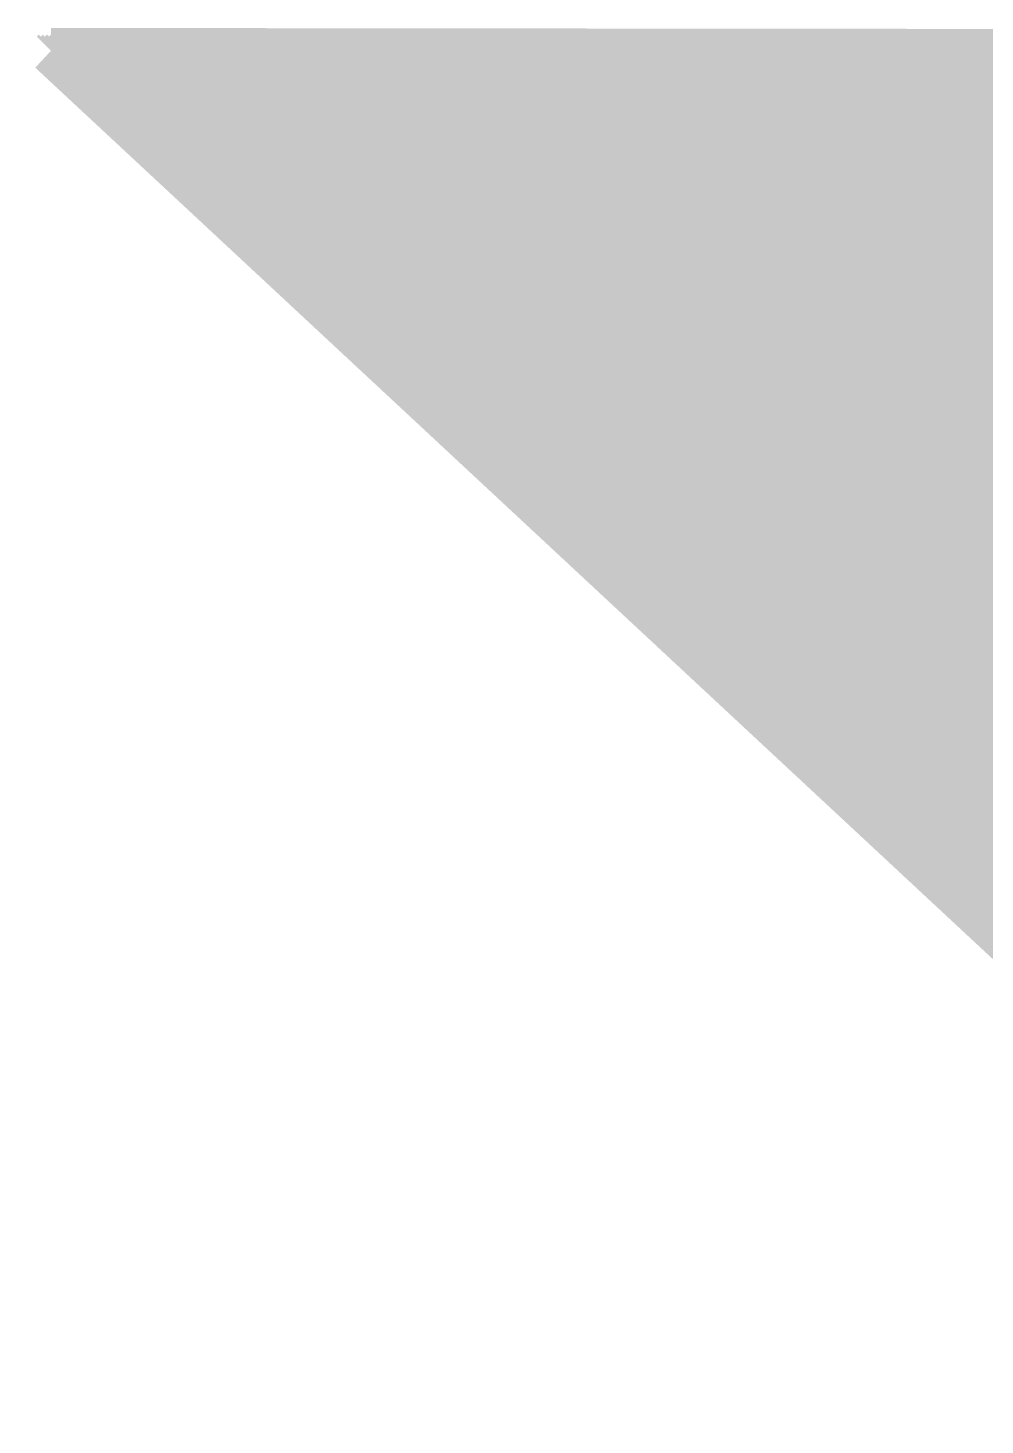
# Model space of a CAD drawing. Extents: x 35 to 236, y 10 to 166.
# Drawn here: x 110.037 to 111.097, y 114.946 to 116.494 of the extents above; entities that cross this region are included whole.
import ezdxf

# ---------------------------------------------------------------- set-up
doc = ezdxf.new("R2010")
doc.units = 0
doc.layers.add('BG_SILKSCREEN_TOP', color=254, linetype='CONTINUOUS')

msp = doc.modelspace()

# ---------------------------------------------------------------- linework, layer by layer
at = {"layer": 'BG_SILKSCREEN_TOP', "const_width": 0.0508}
for points in [[(110.0627, 116.4684), (112.463, 116.4659)], [(110.0627, 116.4684), (112.463, 116.4659)], [(111.9474, 114.7133), (110.0627, 116.4684)], [(111.9474, 114.7133), (110.0627, 116.4684)], [(110.0651, 116.4662), (110.0673, 116.4684)], [(110.0674, 116.464), (110.0718, 116.4684)], [(110.0697, 116.4619), (110.0763, 116.4684)], [(110.072, 116.4597), (110.0807, 116.4684)], [(110.0744, 116.4575), (110.0852, 116.4684)], [(110.0767, 116.4554), (110.0897, 116.4684)], [(110.079, 116.4532), (110.0942, 116.4684)], [(110.0813, 116.4511), (110.0987, 116.4684)], [(110.0837, 116.4489), (110.1032, 116.4684)], [(110.086, 116.4467), (110.1077, 116.4684)], [(110.0883, 116.4446), (110.1122, 116.4684)], [(110.0906, 116.4424), (110.1166, 116.4684)], [(110.093, 116.4402), (110.1211, 116.4684)], [(110.0953, 116.4381), (110.1256, 116.4684)], [(110.0976, 116.4359), (110.1301, 116.4684)], [(110.0999, 116.4337), (110.1346, 116.4684)], [(110.1023, 116.4316), (110.1391, 116.4684)], [(110.1046, 116.4294), (110.1435, 116.4684)], [(110.1069, 116.4272), (110.148, 116.4683)], [(110.1092, 116.4251), (110.1525, 116.4683)], [(110.1116, 116.4229), (110.157, 116.4683)], [(110.1139, 116.4207), (110.1615, 116.4683)], [(110.1162, 116.4186), (110.166, 116.4683)], [(110.1185, 116.4164), (110.1704, 116.4683)], [(110.1209, 116.4142), (110.1749, 116.4683)], [(110.1232, 116.4121), (110.1794, 116.4683)], [(110.1255, 116.4099), (110.1839, 116.4683)], [(110.1279, 116.4078), (110.1884, 116.4683)], [(110.1302, 116.4056), (110.1929, 116.4683)], [(110.1325, 116.4034), (110.1974, 116.4683)], [(110.1348, 116.4013), (110.2018, 116.4683)], [(110.1371, 116.3991), (110.2063, 116.4683)], [(110.1395, 116.3969), (110.2108, 116.4683)], [(110.1418, 116.3948), (110.2153, 116.4683)], [(110.1441, 116.3926), (110.2198, 116.4683)], [(110.1464, 116.3904), (110.2243, 116.4683)], [(110.1488, 116.3883), (110.2288, 116.4683)], [(110.1511, 116.3861), (110.2332, 116.4683)], [(110.1534, 116.3839), (110.2377, 116.4683)], [(110.1557, 116.3818), (110.2422, 116.4682)], [(110.1581, 116.3796), (110.2467, 116.4682)], [(110.1604, 116.3774), (110.2512, 116.4682)], [(110.1627, 116.3753), (110.2557, 116.4682)], [(110.165, 116.3731), (110.2602, 116.4682)], [(110.1674, 116.371), (110.2647, 116.4682)], [(110.1697, 116.3688), (110.2691, 116.4682)], [(110.172, 116.3666), (110.2736, 116.4682)], [(110.1743, 116.3645), (110.2781, 116.4682)], [(110.1767, 116.3623), (110.2826, 116.4682)], [(110.179, 116.3601), (110.2871, 116.4682)], [(110.1813, 116.358), (110.2916, 116.4682)], [(110.1836, 116.3558), (110.296, 116.4682)], [(110.186, 116.3536), (110.3005, 116.4682)], [(110.1883, 116.3515), (110.305, 116.4682)], [(110.1906, 116.3493), (110.3095, 116.4682)], [(110.1929, 116.3471), (110.314, 116.4682)], [(110.1953, 116.345), (110.3185, 116.4682)], [(110.1976, 116.3428), (110.3229, 116.4682)], [(110.1999, 116.3406), (110.3274, 116.4682)], [(110.2022, 116.3385), (110.3319, 116.4682)], [(110.2046, 116.3363), (110.3364, 116.4682)], [(110.2069, 116.3341), (110.3409, 116.4681)], [(110.2092, 116.332), (110.3454, 116.4681)], [(110.2115, 116.3298), (110.3499, 116.4681)], [(110.2139, 116.3277), (110.3543, 116.4681)], [(110.2162, 116.3255), (110.3588, 116.4681)], [(110.2185, 116.3233), (110.3633, 116.4681)], [(110.2208, 116.3211), (110.3678, 116.4681)], [(110.2232, 116.319), (110.3723, 116.4681)], [(110.2255, 116.3168), (110.3768, 116.4681)], [(110.2278, 116.3146), (110.3813, 116.4681)], [(110.2301, 116.3125), (110.3858, 116.4681)], [(110.2325, 116.3103), (110.3902, 116.4681)], [(110.2348, 116.3082), (110.3947, 116.4681)], [(110.2371, 116.306), (110.3992, 116.4681)], [(110.2394, 116.3038), (110.4037, 116.4681)], [(110.2418, 116.3017), (110.4082, 116.4681)], [(110.2441, 116.2995), (110.4127, 116.4681)], [(110.2464, 116.2973), (110.4172, 116.4681)], [(110.2487, 116.2952), (110.4216, 116.4681)], [(110.2511, 116.293), (110.4261, 116.4681)], [(110.2534, 116.2908), (110.4306, 116.4681)], [(110.2557, 116.2887), (110.4351, 116.468)], [(110.2581, 116.2865), (110.4396, 116.468)], [(110.2604, 116.2843), (110.4441, 116.468)], [(110.2627, 116.2822), (110.4486, 116.468)], [(110.265, 116.28), (110.453, 116.468)], [(110.2673, 116.2778), (110.4575, 116.468)], [(110.2697, 116.2757), (110.462, 116.468)], [(110.272, 116.2735), (110.4665, 116.468)], [(110.2743, 116.2713), (110.471, 116.468)], [(110.2766, 116.2692), (110.4754, 116.468)], [(110.279, 116.267), (110.4799, 116.468)], [(110.2813, 116.2649), (110.4844, 116.468)], [(110.2836, 116.2627), (110.4889, 116.468)], [(110.2859, 116.2605), (110.4934, 116.468)], [(110.2883, 116.2584), (110.4979, 116.468)], [(110.2906, 116.2562), (110.5024, 116.468)], [(110.2929, 116.254), (110.5068, 116.468)], [(110.2952, 116.2519), (110.5113, 116.468)], [(110.2976, 116.2497), (110.5158, 116.468)], [(110.2999, 116.2475), (110.5203, 116.468)], [(110.3022, 116.2454), (110.5248, 116.468)], [(110.3045, 116.2432), (110.5293, 116.468)], [(110.3069, 116.241), (110.5338, 116.4679)], [(110.3092, 116.2389), (110.5383, 116.4679)], [(110.3115, 116.2367), (110.5427, 116.4679)], [(110.3138, 116.2345), (110.5472, 116.4679)], [(110.3162, 116.2324), (110.5517, 116.4679)], [(110.3185, 116.2302), (110.5562, 116.4679)], [(110.3208, 116.2281), (110.5607, 116.4679)], [(110.3231, 116.2259), (110.5652, 116.4679)], [(110.3255, 116.2237), (110.5697, 116.4679)], [(110.3278, 116.2216), (110.5741, 116.4679)], [(110.3301, 116.2194), (110.5786, 116.4679)], [(110.3324, 116.2172), (110.5831, 116.4679)], [(110.3348, 116.2151), (110.5876, 116.4679)], [(110.3371, 116.2129), (110.5921, 116.4679)], [(110.3394, 116.2107), (110.5966, 116.4679)], [(110.3417, 116.2086), (110.6011, 116.4679)], [(110.3441, 116.2064), (110.6055, 116.4679)], [(110.3464, 116.2042), (110.61, 116.4679)], [(110.3487, 116.2021), (110.6145, 116.4679)], [(110.351, 116.1999), (110.619, 116.4679)], [(110.3534, 116.1977), (110.6235, 116.4679)], [(110.3557, 116.1956), (110.628, 116.4678)], [(110.358, 116.1934), (110.6324, 116.4678)], [(110.3603, 116.1912), (110.6369, 116.4678)], [(110.3626, 116.1891), (110.6414, 116.4678)], [(110.365, 116.1869), (110.6459, 116.4678)], [(110.3673, 116.1848), (110.6504, 116.4678)], [(110.3696, 116.1826), (110.6549, 116.4678)], [(110.372, 116.1804), (110.6594, 116.4678)], [(110.3743, 116.1782), (110.6638, 116.4678)], [(110.3766, 116.1761), (110.6683, 116.4678)], [(110.3789, 116.1739), (110.6728, 116.4678)], [(110.3813, 116.1717), (110.6773, 116.4678)], [(110.3836, 116.1696), (110.6818, 116.4678)], [(110.3859, 116.1674), (110.6863, 116.4678)], [(110.3882, 116.1653), (110.6908, 116.4678)], [(110.3906, 116.1631), (110.6952, 116.4678)], [(110.3929, 116.1609), (110.6997, 116.4678)], [(110.3952, 116.1588), (110.7042, 116.4678)], [(110.3975, 116.1566), (110.7087, 116.4678)], [(110.3999, 116.1544), (110.7132, 116.4678)], [(110.4022, 116.1523), (110.7177, 116.4678)], [(110.4045, 116.1501), (110.7222, 116.4677)], [(110.4068, 116.1479), (110.7266, 116.4677)], [(110.4092, 116.1458), (110.7311, 116.4677)], [(110.4115, 116.1436), (110.7356, 116.4677)], [(110.4138, 116.1414), (110.7401, 116.4677)], [(110.4161, 116.1393), (110.7446, 116.4677)], [(110.4185, 116.1371), (110.7491, 116.4677)], [(110.4208, 116.1349), (110.7536, 116.4677)], [(110.4231, 116.1328), (110.758, 116.4677)], [(110.4254, 116.1306), (110.7625, 116.4677)], [(110.4277, 116.1284), (110.767, 116.4677)], [(110.4301, 116.1263), (110.7715, 116.4677)], [(110.4324, 116.1241), (110.776, 116.4677)], [(110.4347, 116.122), (110.7805, 116.4677)], [(110.4371, 116.1198), (110.7849, 116.4677)], [(110.4394, 116.1176), (110.7894, 116.4677)], [(110.4417, 116.1155), (110.7939, 116.4677)], [(110.444, 116.1133), (110.7984, 116.4677)], [(110.4464, 116.1111), (110.8029, 116.4677)], [(110.4487, 116.109), (110.8074, 116.4677)], [(110.451, 116.1068), (110.8119, 116.4677)], [(110.4533, 116.1046), (110.8163, 116.4677)], [(110.4557, 116.1025), (110.8208, 116.4676)], [(110.458, 116.1003), (110.8253, 116.4676)], [(110.4603, 116.0981), (110.8298, 116.4676)], [(110.4626, 116.096), (110.8343, 116.4676)], [(110.465, 116.0938), (110.8388, 116.4676)], [(110.4673, 116.0916), (110.8433, 116.4676)], [(110.4696, 116.0895), (110.8477, 116.4676)], [(110.4719, 116.0873), (110.8522, 116.4676)], [(110.4743, 116.0852), (110.8567, 116.4676)], [(110.4766, 116.083), (110.8612, 116.4676)], [(110.4789, 116.0808), (110.8657, 116.4676)], [(110.4812, 116.0787), (110.8702, 116.4676)], [(110.4836, 116.0765), (110.8747, 116.4676)], [(110.4859, 116.0743), (110.8791, 116.4676)], [(110.4882, 116.0722), (110.8836, 116.4676)], [(110.4905, 116.07), (110.8881, 116.4676)], [(110.4928, 116.0678), (110.8926, 116.4676)], [(110.4952, 116.0657), (110.8971, 116.4676)], [(110.4975, 116.0635), (110.9016, 116.4676)], [(110.4998, 116.0613), (110.9061, 116.4676)], [(110.5021, 116.0592), (110.9105, 116.4676)], [(110.5045, 116.057), (110.915, 116.4675)], [(110.5068, 116.0548), (110.9195, 116.4675)], [(110.5091, 116.0527), (110.924, 116.4675)], [(110.5115, 116.0505), (110.9285, 116.4675)], [(110.5138, 116.0483), (110.933, 116.4675)], [(110.5161, 116.0462), (110.9375, 116.4675)], [(110.5184, 116.044), (110.9419, 116.4675)], [(110.5208, 116.0419), (110.9464, 116.4675)], [(110.5231, 116.0397), (110.9509, 116.4675)], [(110.5254, 116.0375), (110.9554, 116.4675)], [(110.5277, 116.0353), (110.9599, 116.4675)], [(110.5301, 116.0332), (110.9644, 116.4675)], [(110.5324, 116.031), (110.9688, 116.4675)], [(110.5347, 116.0288), (110.9733, 116.4675)], [(110.537, 116.0267), (110.9778, 116.4675)], [(110.5394, 116.0245), (110.9823, 116.4675)], [(110.5417, 116.0224), (110.9868, 116.4675)], [(110.544, 116.0202), (110.9913, 116.4675)], [(110.5463, 116.018), (110.9958, 116.4675)], [(110.5487, 116.0159), (111.0002, 116.4675)], [(110.551, 116.0137), (111.0047, 116.4675)], [(110.5533, 116.0115), (111.0092, 116.4675)], [(110.5556, 116.0094), (111.0137, 116.4674)], [(110.5579, 116.0072), (111.0182, 116.4674)], [(110.5603, 116.005), (111.0227, 116.4674)], [(110.5626, 116.0029), (111.0272, 116.4674)], [(110.5649, 116.0007), (111.0316, 116.4674)], [(110.5673, 115.9985), (111.0361, 116.4674)], [(110.5696, 115.9964), (111.0406, 116.4674)], [(110.5719, 115.9942), (111.0451, 116.4674)], [(110.5742, 115.992), (111.0496, 116.4674)], [(110.5766, 115.9899), (111.0541, 116.4674)], [(110.5789, 115.9877), (111.0586, 116.4674)], [(110.5812, 115.9855), (111.063, 116.4674)], [(110.5835, 115.9834), (111.0675, 116.4674)], [(110.5859, 115.9812), (111.072, 116.4674)], [(110.5882, 115.9791), (111.0765, 116.4674)], [(110.5905, 115.9769), (111.081, 116.4674)], [(110.5928, 115.9747), (111.0855, 116.4674)], [(110.5952, 115.9726), (111.09, 116.4674)], [(110.5975, 115.9704), (111.0944, 116.4674)], [(110.5998, 115.9682), (111.0989, 116.4674)], [(110.6021, 115.9661), (111.1034, 116.4674)], [(110.6045, 115.9639), (111.1079, 116.4673)], [(110.6068, 115.9617), (111.1124, 116.4673)], [(110.6091, 115.9596), (111.1169, 116.4673)], [(110.6114, 115.9574), (111.1213, 116.4673)], [(110.6138, 115.9552), (111.1258, 116.4673)], [(110.6161, 115.9531), (111.1303, 116.4673)], [(110.6184, 115.9509), (111.1348, 116.4673)], [(110.6207, 115.9487), (111.1393, 116.4673)], [(110.623, 115.9466), (111.1438, 116.4673)], [(110.6254, 115.9444), (111.1483, 116.4673)], [(110.6277, 115.9423), (111.1527, 116.4673)], [(110.63, 115.9401), (111.1572, 116.4673)], [(110.6323, 115.9379), (111.1617, 116.4673)], [(110.6347, 115.9358), (111.1662, 116.4673)], [(110.637, 115.9336), (111.1707, 116.4673)], [(110.6393, 115.9314), (111.1752, 116.4673)], [(110.6417, 115.9293), (111.1797, 116.4673)], [(110.644, 115.9271), (111.1841, 116.4672)], [(110.6463, 115.9249), (111.1886, 116.4672)], [(110.6486, 115.9227), (111.1931, 116.4672)], [(110.651, 115.9206), (111.1976, 116.4672)], [(110.6533, 115.9184), (111.2021, 116.4672)], [(110.6556, 115.9163), (111.2066, 116.4672)], [(110.6579, 115.9141), (111.2111, 116.4672)], [(110.6603, 115.9119), (111.2156, 116.4672)], [(110.6626, 115.9098), (111.22, 116.4672)], [(110.6649, 115.9076), (111.2245, 116.4672)], [(110.6672, 115.9054), (111.229, 116.4672)], [(110.6696, 115.9033), (111.2335, 116.4672)], [(110.6719, 115.9011), (111.238, 116.4672)], [(110.6742, 115.899), (111.2425, 116.4672)], [(110.6765, 115.8968), (111.2469, 116.4672)], [(110.6789, 115.8946), (111.2514, 116.4672)], [(110.6812, 115.8924), (111.2559, 116.4672)], [(110.6835, 115.8903), (111.2604, 116.4672)], [(110.6858, 115.8881), (111.2649, 116.4672)], [(110.6881, 115.8859), (111.2694, 116.4672)], [(110.6905, 115.8838), (111.2738, 116.4672)], [(110.6928, 115.8816), (111.2783, 116.4671)], [(110.6951, 115.8795), (111.2828, 116.4671)], [(110.6974, 115.8773), (111.2873, 116.4671)], [(110.6998, 115.8751), (111.2918, 116.4671)], [(110.7021, 115.873), (111.2963, 116.4671)], [(110.7044, 115.8708), (111.3008, 116.4671)], [(110.7068, 115.8686), (111.3052, 116.4671)], [(110.7091, 115.8665), (111.3097, 116.4671)], [(110.7114, 115.8643), (111.3142, 116.4671)], [(110.7137, 115.8621), (111.3187, 116.4671)], [(110.7161, 115.86), (111.3232, 116.4671)], [(110.7184, 115.8578), (111.3277, 116.4671)], [(110.7207, 115.8556), (111.3322, 116.4671)], [(110.723, 115.8535), (111.3366, 116.4671)], [(110.7254, 115.8513), (111.3411, 116.4671)], [(110.7277, 115.8491), (111.3456, 116.4671)], [(110.73, 115.847), (111.3501, 116.4671)], [(110.7323, 115.8448), (111.3546, 116.4671)], [(110.7347, 115.8426), (111.3591, 116.4671)], [(110.737, 115.8405), (111.3636, 116.4671)], [(110.7393, 115.8383), (111.3681, 116.4671)], [(110.7416, 115.8362), (111.3725, 116.467)], [(110.744, 115.834), (111.377, 116.467)], [(110.7463, 115.8318), (111.3815, 116.467)], [(110.7486, 115.8297), (111.386, 116.467)], [(110.7509, 115.8275), (111.3905, 116.467)], [(110.7532, 115.8253), (111.395, 116.467)], [(110.7556, 115.8232), (111.3995, 116.467)], [(110.7579, 115.821), (111.4039, 116.467)], [(110.7602, 115.8188), (111.4084, 116.467)], [(110.7625, 115.8167), (111.4129, 116.467)], [(110.7649, 115.8145), (111.4174, 116.467)], [(110.7672, 115.8123), (111.4219, 116.467)], [(110.7695, 115.8102), (111.4263, 116.467)], [(110.7718, 115.808), (111.4308, 116.467)], [(110.7742, 115.8058), (111.4353, 116.467)], [(110.7765, 115.8037), (111.4398, 116.467)], [(110.7788, 115.8015), (111.4443, 116.467)], [(110.7812, 115.7994), (111.4488, 116.467)], [(110.7835, 115.7972), (111.4533, 116.467)], [(110.7858, 115.795), (111.4577, 116.467)], [(110.7881, 115.7929), (111.4622, 116.467)], [(110.7905, 115.7907), (111.4667, 116.467)], [(110.7928, 115.7885), (111.4712, 116.4669)], [(110.7951, 115.7864), (111.4757, 116.4669)], [(110.7974, 115.7842), (111.4802, 116.4669)], [(110.7998, 115.782), (111.4847, 116.4669)], [(110.8021, 115.7798), (111.4892, 116.4669)], [(110.8044, 115.7777), (111.4936, 116.4669)], [(110.8067, 115.7755), (111.4981, 116.4669)], [(110.8091, 115.7734), (111.5026, 116.4669)], [(110.8114, 115.7712), (111.5071, 116.4669)], [(110.8137, 115.769), (111.5116, 116.4669)], [(110.816, 115.7669), (111.5161, 116.4669)], [(110.8184, 115.7647), (111.5206, 116.4669)], [(110.8207, 115.7625), (111.525, 116.4669)], [(110.823, 115.7604), (111.5295, 116.4669)], [(110.8253, 115.7582), (111.534, 116.4669)], [(110.8276, 115.756), (111.5385, 116.4669)], [(110.83, 115.7539), (111.543, 116.4669)], [(110.8323, 115.7517), (111.5475, 116.4669)], [(110.8346, 115.7495), (111.552, 116.4669)], [(110.8369, 115.7474), (111.5564, 116.4669)], [(110.8393, 115.7452), (111.5609, 116.4669)], [(110.8416, 115.743), (111.5654, 116.4668)], [(110.8439, 115.7409), (111.5699, 116.4668)], [(110.8463, 115.7387), (111.5744, 116.4668)], [(110.8486, 115.7366), (111.5789, 116.4668)], [(110.8509, 115.7344), (111.5833, 116.4668)], [(110.8532, 115.7322), (111.5878, 116.4668)], [(110.8556, 115.7301), (111.5923, 116.4668)], [(110.8579, 115.7279), (111.5968, 116.4668)], [(110.8602, 115.7257), (111.6013, 116.4668)], [(110.8625, 115.7236), (111.6058, 116.4668)], [(110.8649, 115.7214), (111.6102, 116.4668)], [(110.8672, 115.7192), (111.6147, 116.4668)], [(110.8695, 115.7171), (111.6192, 116.4668)], [(110.8718, 115.7149), (111.6237, 116.4668)], [(110.8742, 115.7127), (111.6282, 116.4668)], [(110.8765, 115.7106), (111.6327, 116.4668)], [(110.8788, 115.7084), (111.6372, 116.4668)], [(110.8811, 115.7062), (111.6417, 116.4668)], [(110.8835, 115.7041), (111.6461, 116.4668)], [(110.8858, 115.7019), (111.6506, 116.4668)], [(110.8881, 115.6997), (111.6551, 116.4668)], [(110.8904, 115.6976), (111.6596, 116.4668)], [(110.8927, 115.6954), (111.6641, 116.4667)], [(110.8951, 115.6933), (111.6686, 116.4667)], [(110.8974, 115.6911), (111.6731, 116.4667)], [(110.8997, 115.6889), (111.6775, 116.4667)], [(110.902, 115.6868), (111.682, 116.4667)], [(110.9044, 115.6846), (111.6865, 116.4667)], [(110.9067, 115.6824), (111.691, 116.4667)], [(110.909, 115.6803), (111.6955, 116.4667)], [(110.9113, 115.6781), (111.7, 116.4667)], [(110.9137, 115.6759), (111.7045, 116.4667)], [(110.916, 115.6738), (111.709, 116.4667)], [(110.9183, 115.6716), (111.7134, 116.4667)], [(110.9207, 115.6694), (111.7179, 116.4667)], [(110.923, 115.6673), (111.7224, 116.4667)], [(110.9253, 115.6651), (111.7269, 116.4667)], [(110.9276, 115.6629), (111.7314, 116.4667)], [(110.93, 115.6608), (111.7358, 116.4667)], [(110.9323, 115.6586), (111.7403, 116.4667)], [(110.9346, 115.6565), (111.7448, 116.4667)], [(110.9369, 115.6543), (111.7493, 116.4667)], [(110.9393, 115.6521), (111.7538, 116.4667)], [(110.9416, 115.65), (111.7583, 116.4666)], [(110.9439, 115.6478), (111.7628, 116.4666)], [(110.9462, 115.6456), (111.7672, 116.4666)], [(110.9486, 115.6435), (111.7717, 116.4666)], [(110.9509, 115.6413), (111.7762, 116.4666)], [(110.9532, 115.6391), (111.7807, 116.4666)], [(110.9555, 115.6369), (111.7852, 116.4666)], [(110.9578, 115.6348), (111.7897, 116.4666)], [(110.9602, 115.6326), (111.7942, 116.4666)], [(110.9625, 115.6305), (111.7986, 116.4666)], [(110.9648, 115.6283), (111.8031, 116.4666)], [(110.9671, 115.6261), (111.8076, 116.4666)], [(110.9695, 115.624), (111.8121, 116.4666)], [(110.9718, 115.6218), (111.8166, 116.4666)], [(110.9741, 115.6196), (111.8211, 116.4666)], [(110.9765, 115.6175), (111.8256, 116.4666)], [(110.9788, 115.6153), (111.83, 116.4666)], [(110.9811, 115.6131), (111.8345, 116.4666)], [(110.9834, 115.611), (111.839, 116.4666)], [(110.9858, 115.6088), (111.8435, 116.4666)], [(110.9881, 115.6066), (111.848, 116.4666)], [(110.9904, 115.6045), (111.8525, 116.4665)], [(110.9927, 115.6023), (111.857, 116.4665)], [(110.9951, 115.6001), (111.8615, 116.4665)], [(110.9974, 115.598), (111.8659, 116.4665)], [(110.9997, 115.5958), (111.8704, 116.4665)], [(111.002, 115.5937), (111.8749, 116.4665)], [(111.0044, 115.5915), (111.8794, 116.4665)], [(111.0067, 115.5893), (111.8839, 116.4665)], [(111.009, 115.5872), (111.8884, 116.4665)], [(111.0113, 115.585), (111.8928, 116.4665)], [(111.0137, 115.5828), (111.8973, 116.4665)], [(111.016, 115.5807), (111.9018, 116.4665)], [(111.0183, 115.5785), (111.9063, 116.4665)], [(111.0206, 115.5763), (111.9108, 116.4665)], [(111.0229, 115.5742), (111.9153, 116.4665)], [(111.0253, 115.572), (111.9197, 116.4665)], [(111.0276, 115.5698), (111.9242, 116.4665)], [(111.0299, 115.5677), (111.9287, 116.4665)], [(111.0322, 115.5655), (111.9332, 116.4665)], [(111.0346, 115.5633), (111.9377, 116.4665)], [(111.0369, 115.5612), (111.9422, 116.4665)], [(111.0392, 115.559), (111.9467, 116.4665)], [(111.0415, 115.5568), (111.9511, 116.4664)], [(111.0439, 115.5547), (111.9556, 116.4664)], [(111.0462, 115.5525), (111.9601, 116.4664)], [(111.0485, 115.5504), (111.9646, 116.4664)], [(111.0509, 115.5482), (111.9691, 116.4664)], [(111.0532, 115.546), (111.9736, 116.4664)], [(111.0555, 115.5439), (111.9781, 116.4664)], [(111.0578, 115.5417), (111.9826, 116.4664)], [(111.0602, 115.5395), (111.987, 116.4664)], [(111.0625, 115.5374), (111.9915, 116.4664)], [(111.0648, 115.5352), (111.996, 116.4664)], [(111.0671, 115.533), (112.0005, 116.4664)], [(111.0695, 115.5309), (112.005, 116.4664)], [(111.0718, 115.5287), (112.0095, 116.4664)], [(111.0741, 115.5265), (112.014, 116.4664)], [(111.0764, 115.5244), (112.0184, 116.4664)], [(111.0788, 115.5222), (112.0229, 116.4664)], [(111.0811, 115.52), (112.0274, 116.4664)], [(111.0834, 115.5179), (112.0319, 116.4664)], [(111.0857, 115.5157), (112.0364, 116.4664)], [(111.088, 115.5136), (112.0409, 116.4664)], [(111.0904, 115.5114), (112.0453, 116.4663)], [(111.0927, 115.5092), (112.0498, 116.4663)], [(111.095, 115.5071), (112.0543, 116.4663)], [(111.0973, 115.5049), (112.0588, 116.4663)], [(111.0997, 115.5027), (112.0633, 116.4663)], [(111.102, 115.5006), (112.0678, 116.4663)], [(111.1043, 115.4984), (112.0722, 116.4663)], [(111.1066, 115.4962), (112.0767, 116.4663)], [(111.109, 115.494), (112.0812, 116.4663)], [(111.1113, 115.4919), (112.0857, 116.4663)], [(111.1136, 115.4897), (112.0902, 116.4663)], [(111.116, 115.4876), (112.0947, 116.4663)], [(111.1183, 115.4854), (112.0992, 116.4663)], [(111.1206, 115.4832), (112.1036, 116.4663)]]:
    msp.add_lwpolyline(points, dxfattribs=at)

doc.saveas('drawing.dxf')
